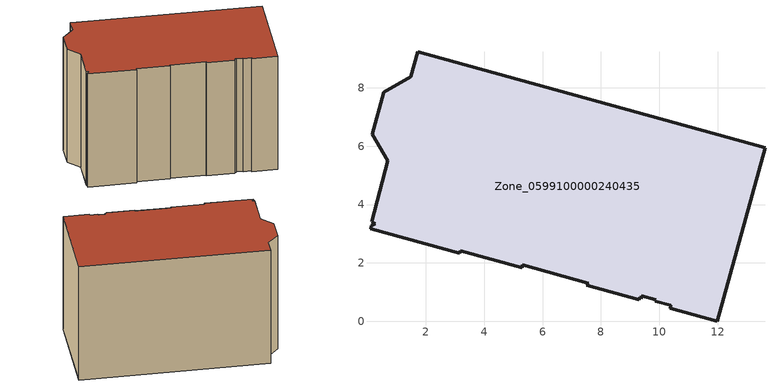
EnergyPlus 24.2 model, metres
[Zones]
Zone_0599100000240435
 floor ground (C_G): 11.98,0 10.37,0.44 10.39,0.54 9.86,0.69 9.87,0.74 9.38,0.88 9.43,0.81 9.33,0.83 9.31,0.73 7.52,1.23 7.56,1.31 5.31,1.94 5.3,1.84 3.18,2.42 3.16,2.32 0.1,3.17 0.13,3.27 0.27,3.35 0.14,3.4 0.69,5.49 0.17,6.4 0.56,7.84 1.48,8.37 1.72,9.23 13.62,5.94 z0
 wall outside (C_F): 0.17,6.4 0.69,5.49 0.14,3.4 0.27,3.35 0.13,3.27 0.1,3.17 3.16,2.32 3.18,2.42 5.3,1.84 5.31,1.94 7.56,1.31 7.52,1.23 9.31,0.73 9.33,0.83 9.43,0.81 9.38,0.88 9.87,0.74 9.86,0.69 10.39,0.54 10.37,0.44 11.98,0 13.62,5.94 1.72,9.23 1.48,8.37 0.56,7.84 0.17,6.4 z0:8.46
 roof outside (C_R): 0.14,3.4 0.27,3.35 0.13,3.27 0.1,3.17 3.16,2.32 3.18,2.42 5.3,1.84 5.31,1.94 7.56,1.31 7.52,1.23 9.31,0.73 9.33,0.83 9.43,0.81 9.38,0.88 9.87,0.74 9.86,0.69 10.39,0.54 10.37,0.44 11.98,0 13.62,5.94 1.72,9.23 1.48,8.37 0.56,7.84 0.17,6.4 0.69,5.49 z8.46
[BUILDING]
Pand.0599100000240435: North Axis=0; Terrain=City; Loads Convergence Tolerance Value=0.04; Temperature Convergence Tolerance Value=0.4; Solar Distribution=FullExterior; Maximum Number of Warmup Days=25; Minimum Number of Warmup Days=1
[Site:Location]
Rotterdam.The.Hague.AP_ZH_NLD Design_Conditions: Latitude=51.96; Longitude=4.45; Time Zone=1; Elevation=-4.5
[SITE:GROUNDTEMPERATURE:BUILDINGSURFACE]
18, 18, 18, 18, 18, 18, 18, 18, 18, 18, 18, 18
[MATERIAL] Thermal Absorptance=0.9; Solar Absorptance=0.7; Visible Absorptance=0.7
Name | Roughness | Thickness | Conductivity | Density | Specific Heat
G.TC.1946 | MediumSmooth | 0.15 | 1 | 540 | 1210
F.TC.1946 | Rough | 0.3 | 0.857143 | 1920 | 840
R.TC.1946 | MediumRough | 0.2 | 0.909091 | 1500 | 1000
[CONSTRUCTION]
C_G: G.TC.1946
C_F: F.TC.1946
C_R: R.TC.1946
[ZONE]
Zone_0599100000240435: Type=1; Multiplier=1; Ceiling Height=Autocalculate; Volume=Autocalculate; Floor Area=autocalculate; Part of Total Floor Area=Yes
[ZONEINFILTRATION:DESIGNFLOWRATE]
Infil_Zone_0599100000240435: Zone or ZoneList or Space or SpaceList=Zone_0599100000240435; Schedule=AlwaysOn; Design Flow Rate Calculation Method=Flow/Area; Flow Rate per Floor Area=0.003; Constant Term Coefficient=1; Temperature Term Coefficient=0; Velocity Term Coefficient=0; Velocity Squared Term Coefficient=0
[HVACTEMPLATE:ZONE:IDEALLOADSAIRSYSTEM]
Zone_0599100000240435: Maximum Heating Supply Air Temperature=50; Minimum Cooling Supply Air Temperature=13; Maximum Heating Supply Air Humidity Ratio=0.0156; Minimum Cooling Supply Air Humidity Ratio=0.0077; Heating Limit=NoLimit; Cooling Limit=NoLimit; Dehumidification Control Type=ConstantSensibleHeatRatio; Cooling Sensible Heat Ratio=0.7; Dehumidification Setpoint=60; Humidification Control Type=None; Humidification Setpoint=30; Outdoor Air Method=None; Outdoor Air Flow Rate per Person=0.00944; Outdoor Air Flow Rate per Zone Floor Area=0; Outdoor Air Flow Rate per Zone=0; Demand Controlled Ventilation Type=None; Outdoor Air Economizer Type=NoEconomizer; Heat Recovery Type=None; Sensible Heat Recovery Effectiveness=0.7; Latent Heat Recovery Effectiveness=0.65
[ZONECONTROL:THERMOSTAT]
ThermostatControl_Zone_0599100000240435: Zone or ZoneList=Zone_0599100000240435; Control Type Schedule=DualSetpointControlType; Control 1=Thermostat_Zone_0599100000240435; Temperature Difference Between Cutout And Setpoint=0
[THERMOSTATSETPOINT:DUALSETPOINT]
Thermostat_Zone_0599100000240435: Heating Setpoint Temperature Schedule=HeatingSetpoint_Zone_0599100000240435; Cooling Setpoint Temperature Schedule=CoolingSetpoint_Zone_0599100000240435
[SCHEDULE:COMPACT]
HeatingSetpoint_Zone_0599100000240435: Through: 12/31, For: AllDays, Until: 24:00, 21
CoolingSetpoint_Zone_0599100000240435: Through: 12/31, For: AllDays, Until: 24:00, 24
DualSetpointControlType: Through: 12/31, For: AllDays, Until: 24:00, 4
AlwaysOn: Through: 12/31, For: AllDays, Until: 24:00, 1
